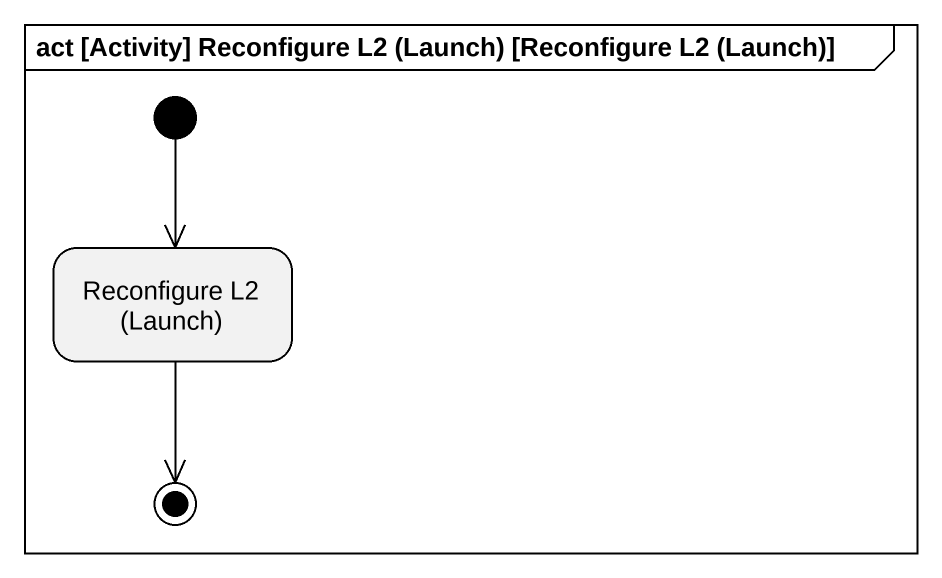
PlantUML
@startuml
mainframe act [Activity] Reconfigure L2 (Launch) [Reconfigure L2 (Launch)]
hide empty description
state "Reconfigure L2 (Launch)" as Reconfigure_L2_Launch
[*] --> Reconfigure_L2_Launch
Reconfigure_L2_Launch --> [*]
@enduml
